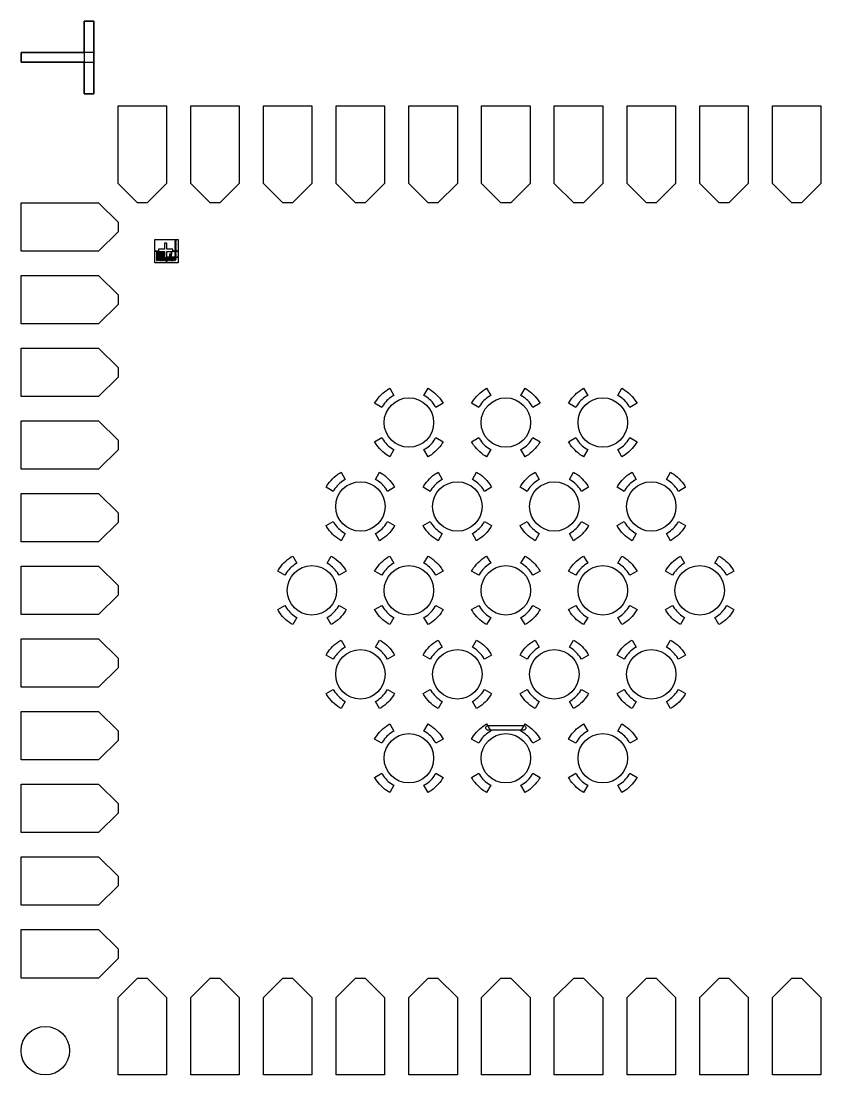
# Model space of a CAD drawing. Extents: x -17000 to 83000, y -61000 to 39000.
# Drawn here: x 45000 to 61500, y -32000 to -10251 of the extents above; entities that cross this region are included whole.
import ezdxf

# ---------------------------------------------------------------- set-up
doc = ezdxf.new("R2010")
doc.units = 0
doc.layers.add('Central Electrodes', color=2, linetype='CONTINUOUS')

# ---------------------------------------------------------------- blocks, each defined once
blk = doc.blocks.new('BIG_photolith_alignment1')
at = {"layer": 'Central Electrodes'}
for points in [[(-225, -17.5), (-225, 225), (210, 225), (210, 190), (190, 190), (190, 185), (210, 185), (210, 180.5), (190, 180.5), (190, 175.5), (210, 175.5), (210, 171), (190, 171), (190, 166), (210, 166), (210, 161.5), (190, 161.5), (190, 156.5), (210, 156.5), (210, 152), (190, 152), (190, 147), (210, 147), (210, 142.5), (190, 142.5), (190, 137.5), (210, 137.5), (210, 133), (190, 133), (190, 128), (210, 128), (210, 123.5), (190, 123.5), (190, 118.5), (210, 118.5), (210, 114), (190, 114), (190, 109), (210, 109), (210, 104.5), (190, 104.5), (190, 99.5), (210, 99.5), (210, 95), (190, 95), (190, 90), (210, 90), (210, 85.5), (190, 85.5), (190, 80.5), (210, 80.5), (210, 76), (190, 76), (190, 71), (210, 71), (210, 66.5), (190, 66.5), (190, 61.5), (210, 61.5), (210, 57), (190, 57), (190, 52), (210, 52), (210, 47.5), (190, 47.5), (190, 42.5), (210, 42.5), (210, 38), (190, 38), (190, 33), (210, 33), (210, 28.5), (190, 28.5), (190, 23.5), (210, 23.5), (210, 19), (190, 19), (190, 14), (210, 14), (210, 9.5), (190, 9.5), (190, 4.5), (210, 4.5), (210, 0), (185, 0), (185, -5), (210, -5), (210, -9.5), (190, -9.5), (190, -14.5), (210, -14.5), (210, 225), (260, 225), (260, -17.5), (150, -17.5), (150, 25), (25, 25), (25, 150), (-25, 150), (-25, 25), (-150, 25), (-150, -17.5)], [(-225, -260), (-225, -17.5), (-185, -17.5), (-185, -190), (-190, -190), (-190, -210), (-185, -210), (-185, -17.5), (-175.5, -17.5), (-175.5, -190), (-180.5, -190), (-180.5, -210), (-175.5, -210), (-175.5, -17.5), (-166, -17.5), (-166, -190), (-171, -190), (-171, -210), (-166, -210), (-166, -17.5), (-156.5, -17.5), (-156.5, -190), (-161.5, -190), (-161.5, -210), (-156.5, -210), (-156.5, -17.5), (-150, -17.5), (-150, -25), (-147, -25), (-147, -190), (-152, -190), (-152, -210), (-147, -210), (-147, -25), (-137.5, -25), (-137.5, -190), (-142.5, -190), (-142.5, -210), (-137.5, -210), (-137.5, -25), (-128, -25), (-128, -190), (-133, -190), (-133, -210), (-128, -210), (-128, -25), (-118.5, -25), (-118.5, -190), (-123.5, -190), (-123.5, -210), (-118.5, -210), (-118.5, -25), (-109, -25), (-109, -190), (-114, -190), (-114, -210), (-109, -210), (-109, -25), (-99.5, -25), (-99.5, -190), (-104.5, -190), (-104.5, -210), (-99.5, -210), (-99.5, -25), (-90, -25), (-90, -190), (-95, -190), (-95, -210), (-90, -210), (-90, -25), (-80.5, -25), (-80.5, -190), (-85.5, -190), (-85.5, -210), (-80.5, -210), (-80.5, -25), (-71, -25), (-71, -190), (-76, -190), (-76, -210), (-71, -210), (-71, -25), (-61.5, -25), (-61.5, -190), (-66.5, -190), (-66.5, -210), (-61.5, -210), (-61.5, -25), (-52, -25), (-52, -190), (-57, -190), (-57, -210), (-52, -210), (-52, -25), (-42.5, -25), (-42.5, -190), (-47.5, -190), (-47.5, -210), (-42.5, -210), (-42.5, -25), (-33, -25), (-33, -190), (-38, -190), (-38, -210), (-33, -210), (-33, -25), (-25, -25), (-25, -150), (-23.5, -150), (-23.5, -190), (-28.5, -190), (-28.5, -210), (-23.5, -210), (-23.5, -150), (-14, -150), (-14, -190), (-19, -190), (-19, -210), (-14, -210), (-14, -150), (-4.5, -150), (-4.5, -190), (-9.5, -190), (-9.5, -210), (-4.5, -210), (-4.5, -150), (5, -150), (5, -185), (0, -185), (0, -210), (5, -210), (5, -150), (14.5, -150), (14.5, -190), (9.5, -190), (9.5, -210), (14.5, -210), (14.5, -150), (17.5, -150), (17.5, -260)], [(17.5, -260), (17.5, -150), (24, -150), (24, -190), (19, -190), (19, -210), (24, -210), (24, -150), (25, -150), (25, -138.75), (33.5, -138.75), (33.5, -190), (28.5, -190), (28.5, -210), (33.5, -210), (33.5, -138.75), (43, -138.75), (43, -190), (38, -190), (38, -210), (43, -210), (43, -138.75), (52.5, -138.75), (52.5, -190), (47.5, -190), (47.5, -210), (52.5, -210), (52.5, -138.75), (62, -138.75), (62, -190), (57, -190), (57, -210), (62, -210), (62, -138.75), (71.5, -138.75), (71.5, -190), (66.5, -190), (66.5, -210), (71.5, -210), (71.5, -138.75), (81, -138.75), (81, -190), (76, -190), (76, -210), (81, -210), (81, -138.75), (90.5, -138.75), (90.5, -190), (85.5, -190), (85.5, -210), (90.5, -210), (90.5, -138.75), (100, -138.75), (100, -190), (95, -190), (95, -210), (100, -210), (100, -138.75), (109.5, -138.75), (109.5, -190), (104.5, -190), (104.5, -210), (109.5, -210), (109.5, -138.75), (119, -138.75), (119, -190), (114, -190), (114, -210), (119, -210), (119, -138.75), (128.5, -138.75), (128.5, -190), (123.5, -190), (123.5, -210), (128.5, -210), (128.5, -138.75), (138, -138.75), (138, -190), (133, -190), (133, -210), (138, -210), (138, -138.75), (147.5, -138.75), (147.5, -190), (142.5, -190), (142.5, -210), (147.5, -210), (147.5, -138.75), (157, -138.75), (157, -190), (152, -190), (152, -210), (157, -210), (157, -138.75), (166.5, -138.75), (166.5, -190), (161.5, -190), (161.5, -210), (166.5, -210), (166.5, -138.75), (176, -138.75), (176, -190), (171, -190), (171, -210), (176, -210), (176, -138.75), (185.5, -138.75), (185.5, -190), (180.5, -190), (180.5, -210), (185.5, -210), (185.5, -138.75), (210, -138.75), (210, -142.5), (190, -142.5), (190, -147.5), (210, -147.5), (210, -152), (190, -152), (190, -157), (210, -157), (210, -161.5), (190, -161.5), (190, -166.5), (210, -166.5), (210, -171), (190, -171), (190, -176), (210, -176), (210, -180.5), (190, -180.5), (190, -185.5), (210, -185.5), (210, -190), (190, -190), (190, -210), (195, -210), (195, -195), (210, -195), (210, -138.75), (260, -138.75), (260, -260)], [(25, -138.75), (25, -25), (117.5, -25), (117.5, -77.5), (82.5, -77.5), (82.5, -122.5), (117.5, -122.5), (117.5, -25), (150, -25), (150, -17.5), (210, -17.5), (210, -19), (190, -19), (190, -24), (210, -24), (210, -28.5), (190, -28.5), (190, -33.5), (210, -33.5), (210, -38), (190, -38), (190, -43), (210, -43), (210, -47.5), (190, -47.5), (190, -52.5), (210, -52.5), (210, -57), (190, -57), (190, -62), (210, -62), (210, -66.5), (190, -66.5), (190, -71.5), (210, -71.5), (210, -76), (190, -76), (190, -81), (210, -81), (210, -85.5), (190, -85.5), (190, -90.5), (210, -90.5), (210, -95), (190, -95), (190, -100), (210, -100), (210, -104.5), (190, -104.5), (190, -109.5), (210, -109.5), (210, -114), (190, -114), (190, -119), (210, -119), (210, -123.5), (190, -123.5), (190, -128.5), (210, -128.5), (210, -133), (190, -133), (190, -138), (210, -138), (210, -17.5), (260, -17.5), (260, -138.75)], [(92.5, -117.5), (87.5, -112.5), (87.5, -87.5), (92.5, -82.5), (107.5, -82.5), (112.5, -87.5), (112.5, -112.5), (107.5, -117.5), (92.5, -117.5), (92.5, -110), (95, -112.5), (105, -112.5), (107.5, -110), (107.5, -90), (105, -87.5), (95, -87.5), (92.5, -90)]]:
    blk.add_lwpolyline(points, close=True, dxfattribs=at)

msp = doc.modelspace()

# ---------------------------------------------------------------- linework, layer by layer
at = {"layer": 'Central Electrodes'}
for points in [[(46300.136, -11750.973), (46300.136, -11100.973), (45000.136, -11100.973), (45000.136, -10900.973), (46300.136, -10900.973), (46300.136, -10250.973), (46500.136, -10250.973), (46500.136, -11750.973)], [(47400, -14000), (47000, -13600), (47000, -12000), (48000, -12000), (48000, -13600), (47600, -14000)], [(48900, -14000), (48500, -13600), (48500, -12000), (49500, -12000), (49500, -13600), (49100, -14000)], [(50400, -14000), (50000, -13600), (50000, -12000), (51000, -12000), (51000, -13600), (50600, -14000)], [(51900, -14000), (51500, -13600), (51500, -12000), (52500, -12000), (52500, -13600), (52100, -14000)], [(53400, -14000), (53000, -13600), (53000, -12000), (54000, -12000), (54000, -13600), (53600, -14000)], [(54900, -14000), (54500, -13600), (54500, -12000), (55500, -12000), (55500, -13600), (55100, -14000)], [(56400, -14000), (56000, -13600), (56000, -12000), (57000, -12000), (57000, -13600), (56600, -14000)], [(57900, -14000), (57500, -13600), (57500, -12000), (58500, -12000), (58500, -13600), (58100, -14000)], [(59400, -14000), (59000, -13600), (59000, -12000), (60000, -12000), (60000, -13600), (59600, -14000)], [(60900, -14000), (60500, -13600), (60500, -12000), (61500, -12000), (61500, -13600), (61100, -14000)], [(45000, -15000), (45000, -14000), (46600, -14000), (47000, -14400), (47000, -14600), (46600, -15000)], [(45000, -16500), (45000, -15500), (46600, -15500), (47000, -15900), (47000, -16100), (46600, -16500)], [(45000, -18000), (45000, -17000), (46600, -17000), (47000, -17400), (47000, -17600), (46600, -18000)], [(52440.743, -18224.558), (52293.52, -18139.558), (52310.303, -18110.487), (52336.206, -18071.104), (52364.353, -18033.296), (52394.654, -17997.186), (52427.001, -17962.9), (52461.287, -17930.552), (52497.398, -17900.252), (52535.205, -17872.105), (52574.59, -17846.201), (52603.66, -17829.418), (52688.66, -17976.642), (52663.872, -17990.953), (52632.757, -18011.419), (52602.88, -18033.66), (52574.35, -18057.601), (52547.26, -18083.158), (52521.701, -18110.249), (52497.762, -18138.779), (52475.521, -18168.654), (52455.055, -18199.771)], [(53559.257, -18224.558), (53544.945, -18199.771), (53524.479, -18168.654), (53502.238, -18138.779), (53478.299, -18110.249), (53452.74, -18083.158), (53425.649, -18057.601), (53397.12, -18033.66), (53367.243, -18011.419), (53336.127, -17990.953), (53311.34, -17976.642), (53396.34, -17829.418), (53425.409, -17846.201), (53464.794, -17872.105), (53502.602, -17900.252), (53538.713, -17930.552), (53572.999, -17962.9), (53605.346, -17997.186), (53635.646, -18033.296), (53663.793, -18071.104), (53689.697, -18110.487), (53706.48, -18139.558)], [(54440.743, -18224.558), (54293.52, -18139.558), (54310.303, -18110.487), (54336.206, -18071.104), (54364.353, -18033.296), (54394.654, -17997.186), (54427.001, -17962.9), (54461.287, -17930.552), (54497.398, -17900.252), (54535.205, -17872.105), (54574.59, -17846.201), (54603.66, -17829.418), (54688.66, -17976.642), (54663.872, -17990.953), (54632.757, -18011.419), (54602.88, -18033.66), (54574.35, -18057.601), (54547.26, -18083.158), (54521.701, -18110.249), (54497.762, -18138.779), (54475.521, -18168.654), (54455.055, -18199.771)], [(55559.257, -18224.558), (55544.945, -18199.771), (55524.479, -18168.654), (55502.238, -18138.779), (55478.299, -18110.249), (55452.74, -18083.158), (55425.65, -18057.601), (55397.12, -18033.66), (55367.243, -18011.419), (55336.127, -17990.953), (55311.34, -17976.642), (55396.34, -17829.418), (55425.409, -17846.201), (55464.794, -17872.105), (55502.602, -17900.252), (55538.713, -17930.552), (55572.999, -17962.9), (55605.346, -17997.186), (55635.646, -18033.296), (55663.793, -18071.104), (55689.697, -18110.487), (55706.48, -18139.558)], [(56440.743, -18224.558), (56293.52, -18139.558), (56310.303, -18110.487), (56336.207, -18071.104), (56364.354, -18033.296), (56394.654, -17997.186), (56427.001, -17962.9), (56461.287, -17930.552), (56497.398, -17900.252), (56535.206, -17872.105), (56574.591, -17846.201), (56603.66, -17829.418), (56688.66, -17976.642), (56663.873, -17990.953), (56632.757, -18011.419), (56602.88, -18033.66), (56574.35, -18057.601), (56547.26, -18083.158), (56521.701, -18110.249), (56497.762, -18138.779), (56475.521, -18168.654), (56455.055, -18199.771)], [(57559.257, -18224.558), (57544.945, -18199.771), (57524.479, -18168.654), (57502.238, -18138.779), (57478.299, -18110.249), (57452.74, -18083.158), (57425.65, -18057.601), (57397.12, -18033.66), (57367.243, -18011.419), (57336.127, -17990.953), (57311.34, -17976.642), (57396.34, -17829.418), (57425.409, -17846.201), (57464.794, -17872.105), (57502.602, -17900.252), (57538.713, -17930.552), (57572.999, -17962.9), (57605.346, -17997.186), (57635.646, -18033.296), (57663.793, -18071.104), (57689.697, -18110.487), (57706.48, -18139.558)], [(45000, -19500), (45000, -18500), (46600, -18500), (47000, -18900), (47000, -19100), (46600, -19500)], [(52603.66, -19242.379), (52574.59, -19225.595), (52535.206, -19199.691), (52497.399, -19171.546), (52461.287, -19141.244), (52427.001, -19108.897), (52394.654, -19074.611), (52364.353, -19038.501), (52336.206, -19000.692), (52310.303, -18961.309), (52293.52, -18932.238), (52440.743, -18847.238), (52455.054, -18872.026), (52475.521, -18903.142), (52497.762, -18933.018), (52521.701, -18961.548), (52547.26, -18988.638), (52574.351, -19014.197), (52602.88, -19038.136), (52632.756, -19060.378), (52663.874, -19080.844), (52688.66, -19095.155)], [(53396.34, -19242.379), (53311.34, -19095.155), (53336.126, -19080.844), (53367.244, -19060.378), (53397.12, -19038.136), (53425.649, -19014.197), (53452.74, -18988.638), (53478.299, -18961.548), (53502.238, -18933.018), (53524.479, -18903.142), (53544.945, -18872.026), (53559.257, -18847.238), (53706.48, -18932.238), (53689.696, -18961.309), (53663.794, -19000.692), (53635.646, -19038.501), (53605.346, -19074.611), (53572.999, -19108.897), (53538.713, -19141.244), (53502.601, -19171.546), (53464.794, -19199.691), (53425.41, -19225.595)], [(54603.66, -19242.379), (54574.59, -19225.595), (54535.206, -19199.691), (54497.399, -19171.546), (54461.287, -19141.244), (54427.001, -19108.897), (54394.654, -19074.611), (54364.353, -19038.501), (54336.206, -19000.692), (54310.303, -18961.309), (54293.52, -18932.238), (54440.743, -18847.238), (54455.054, -18872.026), (54475.521, -18903.142), (54497.762, -18933.018), (54521.701, -18961.548), (54547.26, -18988.638), (54574.351, -19014.197), (54602.88, -19038.136), (54632.756, -19060.378), (54663.874, -19080.844), (54688.66, -19095.155)], [(55396.34, -19242.379), (55311.34, -19095.155), (55336.126, -19080.844), (55367.244, -19060.378), (55397.12, -19038.136), (55425.649, -19014.197), (55452.74, -18988.638), (55478.299, -18961.548), (55502.238, -18933.018), (55524.479, -18903.142), (55544.945, -18872.026), (55559.257, -18847.238), (55706.48, -18932.238), (55689.697, -18961.309), (55663.794, -19000.692), (55635.646, -19038.501), (55605.346, -19074.611), (55572.999, -19108.897), (55538.713, -19141.244), (55502.601, -19171.546), (55464.794, -19199.691), (55425.41, -19225.595)], [(56603.66, -19242.379), (56574.59, -19225.595), (56535.206, -19199.691), (56497.399, -19171.546), (56461.287, -19141.244), (56427.001, -19108.897), (56394.654, -19074.611), (56364.354, -19038.501), (56336.206, -19000.692), (56310.303, -18961.309), (56293.52, -18932.238), (56440.743, -18847.238), (56455.055, -18872.026), (56475.521, -18903.142), (56497.762, -18933.018), (56521.701, -18961.548), (56547.26, -18988.638), (56574.351, -19014.197), (56602.88, -19038.136), (56632.756, -19060.378), (56663.874, -19080.844), (56688.66, -19095.155)], [(57396.34, -19242.379), (57311.34, -19095.155), (57336.126, -19080.844), (57367.244, -19060.378), (57397.12, -19038.136), (57425.649, -19014.197), (57452.74, -18988.638), (57478.299, -18961.548), (57502.238, -18933.018), (57524.479, -18903.142), (57544.945, -18872.026), (57559.257, -18847.238), (57706.48, -18932.238), (57689.697, -18961.309), (57663.794, -19000.692), (57635.646, -19038.501), (57605.346, -19074.611), (57572.999, -19108.897), (57538.713, -19141.244), (57502.601, -19171.546), (57464.794, -19199.691), (57425.41, -19225.595)], [(51440.743, -19956.609), (51293.52, -19871.609), (51310.303, -19842.538), (51336.206, -19803.155), (51364.354, -19765.347), (51394.654, -19729.236), (51427.001, -19694.95), (51461.287, -19662.603), (51497.398, -19632.303), (51535.205, -19604.156), (51574.59, -19578.252), (51603.66, -19561.469), (51688.66, -19708.693), (51663.872, -19723.004), (51632.757, -19743.47), (51602.879, -19765.712), (51574.351, -19789.65), (51547.26, -19815.209), (51521.701, -19842.3), (51497.763, -19870.828), (51475.52, -19900.706), (51455.055, -19931.822)], [(52559.257, -19956.609), (52544.945, -19931.822), (52524.479, -19900.706), (52502.237, -19870.828), (52478.299, -19842.3), (52452.74, -19815.209), (52425.649, -19789.65), (52397.121, -19765.712), (52367.243, -19743.47), (52336.127, -19723.004), (52311.34, -19708.693), (52396.34, -19561.469), (52425.409, -19578.252), (52464.794, -19604.156), (52502.602, -19632.303), (52538.713, -19662.603), (52572.999, -19694.95), (52605.346, -19729.236), (52635.646, -19765.347), (52663.793, -19803.155), (52689.697, -19842.538), (52706.48, -19871.609)], [(53440.743, -19956.609), (53293.52, -19871.609), (53310.303, -19842.538), (53336.206, -19803.155), (53364.354, -19765.347), (53394.654, -19729.236), (53427.001, -19694.95), (53461.287, -19662.603), (53497.398, -19632.303), (53535.205, -19604.156), (53574.59, -19578.252), (53603.66, -19561.469), (53688.66, -19708.693), (53663.872, -19723.004), (53632.757, -19743.47), (53602.879, -19765.712), (53574.351, -19789.65), (53547.26, -19815.209), (53521.701, -19842.3), (53497.763, -19870.828), (53475.52, -19900.706), (53455.055, -19931.822)], [(54559.257, -19956.609), (54544.945, -19931.822), (54524.479, -19900.706), (54502.237, -19870.828), (54478.299, -19842.3), (54452.74, -19815.209), (54425.649, -19789.65), (54397.121, -19765.712), (54367.243, -19743.47), (54336.127, -19723.004), (54311.34, -19708.693), (54396.34, -19561.469), (54425.409, -19578.252), (54464.794, -19604.156), (54502.602, -19632.303), (54538.713, -19662.603), (54572.999, -19694.95), (54605.346, -19729.236), (54635.646, -19765.347), (54663.793, -19803.155), (54689.697, -19842.538), (54706.48, -19871.609)], [(55440.743, -19956.609), (55293.52, -19871.609), (55310.303, -19842.538), (55336.207, -19803.155), (55364.354, -19765.347), (55394.654, -19729.236), (55427.001, -19694.95), (55461.287, -19662.603), (55497.398, -19632.303), (55535.206, -19604.156), (55574.591, -19578.252), (55603.66, -19561.469), (55688.66, -19708.693), (55663.873, -19723.004), (55632.757, -19743.47), (55602.879, -19765.712), (55574.351, -19789.65), (55547.26, -19815.209), (55521.701, -19842.3), (55497.763, -19870.828), (55475.521, -19900.706), (55455.055, -19931.822)], [(56559.257, -19956.609), (56544.945, -19931.822), (56524.479, -19900.706), (56502.237, -19870.828), (56478.299, -19842.3), (56452.74, -19815.209), (56425.649, -19789.65), (56397.121, -19765.712), (56367.243, -19743.47), (56336.127, -19723.004), (56311.34, -19708.693), (56396.34, -19561.469), (56425.409, -19578.252), (56464.794, -19604.156), (56502.602, -19632.303), (56538.713, -19662.603), (56572.999, -19694.95), (56605.346, -19729.236), (56635.646, -19765.347), (56663.793, -19803.155), (56689.697, -19842.538), (56706.48, -19871.609)], [(57440.743, -19956.609), (57293.52, -19871.609), (57310.303, -19842.538), (57336.207, -19803.155), (57364.354, -19765.347), (57394.654, -19729.236), (57427.001, -19694.95), (57461.287, -19662.603), (57497.398, -19632.303), (57535.206, -19604.156), (57574.591, -19578.252), (57603.66, -19561.469), (57688.66, -19708.693), (57663.873, -19723.004), (57632.757, -19743.47), (57602.879, -19765.712), (57574.351, -19789.65), (57547.26, -19815.209), (57521.701, -19842.3), (57497.763, -19870.828), (57475.521, -19900.706), (57455.055, -19931.822)], [(58559.257, -19956.609), (58544.945, -19931.822), (58524.479, -19900.706), (58502.237, -19870.828), (58478.299, -19842.3), (58452.74, -19815.209), (58425.649, -19789.65), (58397.121, -19765.712), (58367.243, -19743.47), (58336.127, -19723.004), (58311.34, -19708.693), (58396.34, -19561.469), (58425.409, -19578.252), (58464.794, -19604.156), (58502.602, -19632.303), (58538.713, -19662.603), (58572.999, -19694.95), (58605.346, -19729.236), (58635.646, -19765.347), (58663.793, -19803.155), (58689.697, -19842.538), (58706.48, -19871.609)], [(45000, -21000), (45000, -20000), (46600, -20000), (47000, -20400), (47000, -20600), (46600, -21000)], [(51603.66, -20974.43), (51574.59, -20957.646), (51535.206, -20931.742), (51497.398, -20903.595), (51461.287, -20873.295), (51427.001, -20840.948), (51394.654, -20806.662), (51364.353, -20770.552), (51336.206, -20732.743), (51310.303, -20693.36), (51293.52, -20664.289), (51440.743, -20579.289), (51455.055, -20604.077), (51475.52, -20635.193), (51497.762, -20665.069), (51521.701, -20693.598), (51547.26, -20720.689), (51574.351, -20746.248), (51602.879, -20770.186), (51632.757, -20792.428), (51663.873, -20812.894), (51688.66, -20827.206)], [(52396.34, -20974.43), (52311.34, -20827.206), (52336.127, -20812.894), (52367.243, -20792.428), (52397.121, -20770.186), (52425.649, -20746.248), (52452.74, -20720.689), (52478.299, -20693.598), (52502.237, -20665.069), (52524.48, -20635.193), (52544.945, -20604.077), (52559.257, -20579.289), (52706.48, -20664.289), (52689.696, -20693.36), (52663.794, -20732.743), (52635.646, -20770.552), (52605.346, -20806.662), (52572.999, -20840.948), (52538.713, -20873.295), (52502.602, -20903.595), (52464.794, -20931.742), (52425.41, -20957.646)], [(53603.66, -20974.43), (53574.59, -20957.646), (53535.206, -20931.742), (53497.398, -20903.595), (53461.287, -20873.295), (53427.001, -20840.948), (53394.654, -20806.662), (53364.353, -20770.552), (53336.206, -20732.743), (53310.303, -20693.36), (53293.52, -20664.289), (53440.743, -20579.289), (53455.055, -20604.077), (53475.52, -20635.193), (53497.762, -20665.069), (53521.701, -20693.598), (53547.26, -20720.689), (53574.351, -20746.248), (53602.879, -20770.186), (53632.757, -20792.428), (53663.873, -20812.894), (53688.66, -20827.206)], [(54396.34, -20974.43), (54311.34, -20827.206), (54336.127, -20812.894), (54367.243, -20792.428), (54397.121, -20770.186), (54425.649, -20746.248), (54452.74, -20720.689), (54478.299, -20693.598), (54502.237, -20665.069), (54524.48, -20635.193), (54544.945, -20604.077), (54559.257, -20579.289), (54706.48, -20664.289), (54689.696, -20693.36), (54663.794, -20732.743), (54635.646, -20770.552), (54605.346, -20806.662), (54572.999, -20840.948), (54538.713, -20873.295), (54502.602, -20903.595), (54464.794, -20931.742), (54425.41, -20957.646)], [(55603.66, -20974.43), (55574.59, -20957.646), (55535.206, -20931.742), (55497.398, -20903.595), (55461.287, -20873.295), (55427.001, -20840.948), (55394.654, -20806.662), (55364.354, -20770.552), (55336.206, -20732.743), (55310.303, -20693.36), (55293.52, -20664.289), (55440.743, -20579.289), (55455.055, -20604.077), (55475.52, -20635.193), (55497.762, -20665.069), (55521.701, -20693.598), (55547.26, -20720.689), (55574.351, -20746.248), (55602.879, -20770.186), (55632.757, -20792.428), (55663.873, -20812.894), (55688.66, -20827.206)], [(56396.34, -20974.43), (56311.34, -20827.206), (56336.127, -20812.894), (56367.243, -20792.428), (56397.121, -20770.186), (56425.649, -20746.248), (56452.74, -20720.689), (56478.299, -20693.598), (56502.238, -20665.069), (56524.48, -20635.193), (56544.945, -20604.077), (56559.257, -20579.289), (56706.48, -20664.289), (56689.697, -20693.36), (56663.794, -20732.743), (56635.646, -20770.552), (56605.346, -20806.662), (56572.999, -20840.948), (56538.713, -20873.295), (56502.602, -20903.595), (56464.794, -20931.742), (56425.41, -20957.646)], [(57603.66, -20974.43), (57574.59, -20957.646), (57535.206, -20931.742), (57497.398, -20903.595), (57461.287, -20873.295), (57427.001, -20840.948), (57394.654, -20806.662), (57364.354, -20770.552), (57336.206, -20732.743), (57310.303, -20693.36), (57293.52, -20664.289), (57440.743, -20579.289), (57455.055, -20604.077), (57475.52, -20635.193), (57497.762, -20665.069), (57521.701, -20693.598), (57547.26, -20720.689), (57574.351, -20746.248), (57602.879, -20770.186), (57632.757, -20792.428), (57663.873, -20812.894), (57688.66, -20827.206)], [(58396.34, -20974.43), (58311.34, -20827.206), (58336.127, -20812.894), (58367.243, -20792.428), (58397.121, -20770.186), (58425.649, -20746.248), (58452.74, -20720.689), (58478.299, -20693.598), (58502.238, -20665.069), (58524.48, -20635.193), (58544.945, -20604.077), (58559.257, -20579.289), (58706.48, -20664.289), (58689.697, -20693.36), (58663.794, -20732.743), (58635.646, -20770.552), (58605.346, -20806.662), (58572.999, -20840.948), (58538.713, -20873.295), (58502.602, -20903.595), (58464.794, -20931.742), (58425.41, -20957.646)], [(50440.743, -21688.66), (50293.52, -21603.66), (50310.303, -21574.589), (50336.206, -21535.206), (50364.354, -21497.398), (50394.654, -21461.287), (50427.001, -21427.001), (50461.287, -21394.654), (50497.398, -21364.354), (50535.206, -21336.207), (50574.589, -21310.303), (50603.66, -21293.52), (50688.66, -21440.743), (50663.873, -21455.055), (50632.757, -21475.521), (50602.879, -21497.763), (50574.351, -21521.701), (50547.26, -21547.26), (50521.701, -21574.351), (50497.763, -21602.879), (50475.52, -21632.757), (50455.055, -21663.873)], [(51559.257, -21688.66), (51544.945, -21663.873), (51524.479, -21632.757), (51502.237, -21602.879), (51478.299, -21574.351), (51452.74, -21547.26), (51425.649, -21521.701), (51397.121, -21497.763), (51367.243, -21475.521), (51336.127, -21455.055), (51311.34, -21440.743), (51396.34, -21293.52), (51425.411, -21310.303), (51464.794, -21336.207), (51502.602, -21364.354), (51538.713, -21394.654), (51572.999, -21427.001), (51605.346, -21461.287), (51635.646, -21497.398), (51663.793, -21535.206), (51689.697, -21574.589), (51706.48, -21603.66)], [(52440.743, -21688.66), (52293.52, -21603.66), (52310.303, -21574.589), (52336.206, -21535.206), (52364.354, -21497.398), (52394.654, -21461.287), (52427.001, -21427.001), (52461.287, -21394.654), (52497.398, -21364.354), (52535.206, -21336.207), (52574.589, -21310.303), (52603.66, -21293.52), (52688.66, -21440.743), (52663.873, -21455.055), (52632.757, -21475.521), (52602.879, -21497.763), (52574.351, -21521.701), (52547.26, -21547.26), (52521.701, -21574.351), (52497.763, -21602.879), (52475.52, -21632.757), (52455.055, -21663.873)], [(53559.257, -21688.66), (53544.945, -21663.873), (53524.479, -21632.757), (53502.237, -21602.879), (53478.299, -21574.351), (53452.74, -21547.26), (53425.649, -21521.701), (53397.121, -21497.763), (53367.243, -21475.521), (53336.127, -21455.055), (53311.34, -21440.743), (53396.34, -21293.52), (53425.411, -21310.303), (53464.794, -21336.207), (53502.602, -21364.354), (53538.713, -21394.654), (53572.999, -21427.001), (53605.346, -21461.287), (53635.646, -21497.398), (53663.793, -21535.206), (53689.697, -21574.589), (53706.48, -21603.66)], [(54440.743, -21688.66), (54293.52, -21603.66), (54310.303, -21574.589), (54336.206, -21535.206), (54364.354, -21497.398), (54394.654, -21461.287), (54427.001, -21427.001), (54461.287, -21394.654), (54497.398, -21364.354), (54535.206, -21336.207), (54574.589, -21310.303), (54603.66, -21293.52), (54688.66, -21440.743), (54663.873, -21455.055), (54632.757, -21475.521), (54602.879, -21497.763), (54574.351, -21521.701), (54547.26, -21547.26), (54521.701, -21574.351), (54497.763, -21602.879), (54475.52, -21632.757), (54455.055, -21663.873)], [(55559.257, -21688.66), (55544.945, -21663.873), (55524.479, -21632.757), (55502.237, -21602.879), (55478.299, -21574.351), (55452.74, -21547.26), (55425.649, -21521.701), (55397.121, -21497.763), (55367.243, -21475.521), (55336.127, -21455.055), (55311.34, -21440.743), (55396.34, -21293.52), (55425.411, -21310.303), (55464.794, -21336.207), (55502.602, -21364.354), (55538.713, -21394.654), (55572.999, -21427.001), (55605.346, -21461.287), (55635.646, -21497.398), (55663.793, -21535.206), (55689.697, -21574.589), (55706.48, -21603.66)], [(56440.743, -21688.66), (56293.52, -21603.66), (56310.303, -21574.589), (56336.207, -21535.206), (56364.354, -21497.398), (56394.654, -21461.287), (56427.001, -21427.001), (56461.287, -21394.654), (56497.398, -21364.354), (56535.206, -21336.207), (56574.589, -21310.303), (56603.66, -21293.52), (56688.66, -21440.743), (56663.873, -21455.055), (56632.757, -21475.521), (56602.879, -21497.763), (56574.351, -21521.701), (56547.26, -21547.26), (56521.701, -21574.351), (56497.763, -21602.879), (56475.521, -21632.757), (56455.055, -21663.873)], [(57559.257, -21688.66), (57544.945, -21663.873), (57524.479, -21632.757), (57502.237, -21602.879), (57478.299, -21574.351), (57452.74, -21547.26), (57425.649, -21521.701), (57397.121, -21497.763), (57367.243, -21475.521), (57336.127, -21455.055), (57311.34, -21440.743), (57396.34, -21293.52), (57425.411, -21310.303), (57464.794, -21336.207), (57502.602, -21364.354), (57538.713, -21394.654), (57572.999, -21427.001), (57605.346, -21461.287), (57635.646, -21497.398), (57663.793, -21535.206), (57689.697, -21574.589), (57706.48, -21603.66)], [(58440.743, -21688.66), (58293.52, -21603.66), (58310.303, -21574.589), (58336.207, -21535.206), (58364.354, -21497.398), (58394.654, -21461.287), (58427.001, -21427.001), (58461.287, -21394.654), (58497.398, -21364.354), (58535.206, -21336.207), (58574.589, -21310.303), (58603.66, -21293.52), (58688.66, -21440.743), (58663.873, -21455.055), (58632.757, -21475.521), (58602.879, -21497.763), (58574.351, -21521.701), (58547.26, -21547.26), (58521.701, -21574.351), (58497.763, -21602.879), (58475.521, -21632.757), (58455.055, -21663.873)], [(59559.257, -21688.66), (59544.945, -21663.873), (59524.479, -21632.757), (59502.237, -21602.879), (59478.299, -21574.351), (59452.74, -21547.26), (59425.649, -21521.701), (59397.121, -21497.763), (59367.243, -21475.521), (59336.127, -21455.055), (59311.34, -21440.743), (59396.34, -21293.52), (59425.411, -21310.303), (59464.794, -21336.207), (59502.602, -21364.354), (59538.713, -21394.654), (59572.999, -21427.001), (59605.346, -21461.287), (59635.646, -21497.398), (59663.793, -21535.206), (59689.697, -21574.589), (59706.48, -21603.66)], [(45000, -22500), (45000, -21500), (46600, -21500), (47000, -21900), (47000, -22100), (46600, -22500)], [(50603.66, -22706.48), (50574.589, -22689.697), (50535.206, -22663.793), (50497.398, -22635.646), (50461.287, -22605.346), (50427.001, -22572.999), (50394.654, -22538.713), (50364.354, -22502.602), (50336.206, -22464.794), (50310.303, -22425.411), (50293.52, -22396.34), (50440.743, -22311.34), (50455.055, -22336.127), (50475.52, -22367.243), (50497.763, -22397.121), (50521.701, -22425.649), (50547.26, -22452.74), (50574.351, -22478.299), (50602.879, -22502.237), (50632.757, -22524.479), (50663.873, -22544.945), (50688.66, -22559.257)], [(51396.339, -22706.48), (51311.34, -22559.257), (51336.127, -22544.945), (51367.243, -22524.479), (51397.121, -22502.237), (51425.649, -22478.299), (51452.74, -22452.74), (51478.299, -22425.649), (51502.237, -22397.121), (51524.479, -22367.243), (51544.945, -22336.127), (51559.257, -22311.34), (51706.48, -22396.34), (51689.697, -22425.411), (51663.793, -22464.794), (51635.646, -22502.602), (51605.346, -22538.713), (51572.999, -22572.999), (51538.713, -22605.346), (51502.602, -22635.646), (51464.794, -22663.793), (51425.411, -22689.697)], [(52603.66, -22706.48), (52574.589, -22689.697), (52535.206, -22663.793), (52497.398, -22635.646), (52461.287, -22605.346), (52427.001, -22572.999), (52394.654, -22538.713), (52364.354, -22502.602), (52336.206, -22464.794), (52310.303, -22425.411), (52293.52, -22396.34), (52440.743, -22311.34), (52455.055, -22336.127), (52475.52, -22367.243), (52497.763, -22397.121), (52521.701, -22425.649), (52547.26, -22452.74), (52574.351, -22478.299), (52602.879, -22502.237), (52632.757, -22524.479), (52663.873, -22544.945), (52688.66, -22559.257)], [(53396.339, -22706.48), (53311.34, -22559.257), (53336.127, -22544.945), (53367.243, -22524.479), (53397.121, -22502.237), (53425.649, -22478.299), (53452.74, -22452.74), (53478.299, -22425.649), (53502.237, -22397.121), (53524.479, -22367.243), (53544.945, -22336.127), (53559.257, -22311.34), (53706.48, -22396.34), (53689.697, -22425.411), (53663.793, -22464.794), (53635.646, -22502.602), (53605.346, -22538.713), (53572.999, -22572.999), (53538.713, -22605.346), (53502.602, -22635.646), (53464.794, -22663.793), (53425.411, -22689.697)], [(54603.66, -22706.48), (54574.589, -22689.697), (54535.206, -22663.793), (54497.398, -22635.646), (54461.287, -22605.346), (54427.001, -22572.999), (54394.654, -22538.713), (54364.354, -22502.602), (54336.206, -22464.794), (54310.303, -22425.411), (54293.52, -22396.34), (54440.743, -22311.34), (54455.055, -22336.127), (54475.52, -22367.243), (54497.763, -22397.121), (54521.701, -22425.649), (54547.26, -22452.74), (54574.351, -22478.299), (54602.879, -22502.237), (54632.757, -22524.479), (54663.873, -22544.945), (54688.66, -22559.257)], [(55396.34, -22706.48), (55311.34, -22559.257), (55336.127, -22544.945), (55367.243, -22524.479), (55397.121, -22502.237), (55425.649, -22478.299), (55452.74, -22452.74), (55478.299, -22425.649), (55502.237, -22397.121), (55524.479, -22367.243), (55544.945, -22336.127), (55559.257, -22311.34), (55706.48, -22396.34), (55689.697, -22425.411), (55663.793, -22464.794), (55635.646, -22502.602), (55605.346, -22538.713), (55572.999, -22572.999), (55538.713, -22605.346), (55502.602, -22635.646), (55464.794, -22663.793), (55425.411, -22689.697)], [(56603.66, -22706.48), (56574.589, -22689.697), (56535.206, -22663.793), (56497.398, -22635.646), (56461.287, -22605.346), (56427.001, -22572.999), (56394.654, -22538.713), (56364.354, -22502.602), (56336.207, -22464.794), (56310.303, -22425.411), (56293.52, -22396.34), (56440.743, -22311.34), (56455.055, -22336.127), (56475.521, -22367.243), (56497.763, -22397.121), (56521.701, -22425.649), (56547.26, -22452.74), (56574.351, -22478.299), (56602.879, -22502.237), (56632.757, -22524.479), (56663.873, -22544.945), (56688.66, -22559.257)], [(57396.34, -22706.48), (57311.34, -22559.257), (57336.127, -22544.945), (57367.243, -22524.479), (57397.121, -22502.237), (57425.649, -22478.299), (57452.74, -22452.74), (57478.299, -22425.649), (57502.237, -22397.121), (57524.479, -22367.243), (57544.945, -22336.127), (57559.257, -22311.34), (57706.48, -22396.34), (57689.697, -22425.411), (57663.793, -22464.794), (57635.646, -22502.602), (57605.346, -22538.713), (57572.999, -22572.999), (57538.713, -22605.346), (57502.602, -22635.646), (57464.794, -22663.793), (57425.411, -22689.697)], [(58603.66, -22706.48), (58574.589, -22689.697), (58535.206, -22663.793), (58497.398, -22635.646), (58461.287, -22605.346), (58427.001, -22572.999), (58394.654, -22538.713), (58364.354, -22502.602), (58336.207, -22464.794), (58310.303, -22425.411), (58293.52, -22396.34), (58440.743, -22311.34), (58455.055, -22336.127), (58475.521, -22367.243), (58497.763, -22397.121), (58521.701, -22425.649), (58547.26, -22452.74), (58574.351, -22478.299), (58602.879, -22502.237), (58632.757, -22524.479), (58663.873, -22544.945), (58688.66, -22559.257)], [(59396.34, -22706.48), (59311.34, -22559.257), (59336.127, -22544.945), (59367.243, -22524.479), (59397.121, -22502.237), (59425.649, -22478.299), (59452.74, -22452.74), (59478.299, -22425.649), (59502.237, -22397.121), (59524.479, -22367.243), (59544.945, -22336.127), (59559.257, -22311.34), (59706.48, -22396.34), (59689.697, -22425.411), (59663.793, -22464.794), (59635.646, -22502.602), (59605.346, -22538.713), (59572.999, -22572.999), (59538.713, -22605.346), (59502.602, -22635.646), (59464.794, -22663.793), (59425.411, -22689.697)], [(45000, -24000), (45000, -23000), (46600, -23000), (47000, -23400), (47000, -23600), (46600, -24000)], [(51440.743, -23420.711), (51293.52, -23335.711), (51310.303, -23306.64), (51336.206, -23267.256), (51364.353, -23229.448), (51394.654, -23193.338), (51427.001, -23159.052), (51461.287, -23126.705), (51497.398, -23096.405), (51535.206, -23068.258), (51574.59, -23042.354), (51603.66, -23025.57), (51688.66, -23172.794), (51663.873, -23187.106), (51632.757, -23207.572), (51602.879, -23229.814), (51574.351, -23253.752), (51547.26, -23279.311), (51521.701, -23306.402), (51497.762, -23334.931), (51475.52, -23364.807), (51455.055, -23395.923)], [(52559.257, -23420.711), (52544.945, -23395.923), (52524.48, -23364.807), (52502.237, -23334.931), (52478.299, -23306.402), (52452.74, -23279.311), (52425.649, -23253.752), (52397.121, -23229.814), (52367.243, -23207.572), (52336.127, -23187.106), (52311.34, -23172.794), (52396.34, -23025.57), (52425.41, -23042.354), (52464.794, -23068.258), (52502.602, -23096.405), (52538.713, -23126.705), (52572.999, -23159.052), (52605.346, -23193.338), (52635.646, -23229.448), (52663.794, -23267.256), (52689.696, -23306.64), (52706.48, -23335.711)], [(53440.743, -23420.711), (53293.52, -23335.711), (53310.303, -23306.64), (53336.206, -23267.256), (53364.353, -23229.448), (53394.654, -23193.338), (53427.001, -23159.052), (53461.287, -23126.705), (53497.398, -23096.405), (53535.206, -23068.258), (53574.59, -23042.354), (53603.66, -23025.57), (53688.66, -23172.794), (53663.873, -23187.106), (53632.757, -23207.572), (53602.879, -23229.814), (53574.351, -23253.752), (53547.26, -23279.311), (53521.701, -23306.402), (53497.762, -23334.931), (53475.52, -23364.807), (53455.055, -23395.923)], [(54559.257, -23420.711), (54544.945, -23395.923), (54524.48, -23364.807), (54502.237, -23334.931), (54478.299, -23306.402), (54452.74, -23279.311), (54425.649, -23253.752), (54397.121, -23229.814), (54367.243, -23207.572), (54336.127, -23187.106), (54311.34, -23172.794), (54396.34, -23025.57), (54425.41, -23042.354), (54464.794, -23068.258), (54502.602, -23096.405), (54538.713, -23126.705), (54572.999, -23159.052), (54605.346, -23193.338), (54635.646, -23229.448), (54663.794, -23267.256), (54689.696, -23306.64), (54706.48, -23335.711)], [(55440.743, -23420.711), (55293.52, -23335.711), (55310.303, -23306.64), (55336.206, -23267.256), (55364.354, -23229.448), (55394.654, -23193.338), (55427.001, -23159.052), (55461.287, -23126.705), (55497.398, -23096.405), (55535.206, -23068.258), (55574.59, -23042.354), (55603.66, -23025.57), (55688.66, -23172.794), (55663.873, -23187.106), (55632.757, -23207.572), (55602.879, -23229.814), (55574.351, -23253.752), (55547.26, -23279.311), (55521.701, -23306.402), (55497.762, -23334.931), (55475.52, -23364.807), (55455.055, -23395.923)], [(56559.257, -23420.711), (56544.945, -23395.923), (56524.48, -23364.807), (56502.238, -23334.931), (56478.299, -23306.402), (56452.74, -23279.311), (56425.649, -23253.752), (56397.121, -23229.814), (56367.243, -23207.572), (56336.127, -23187.106), (56311.34, -23172.794), (56396.34, -23025.57), (56425.41, -23042.354), (56464.794, -23068.258), (56502.602, -23096.405), (56538.713, -23126.705), (56572.999, -23159.052), (56605.346, -23193.338), (56635.646, -23229.448), (56663.794, -23267.256), (56689.697, -23306.64), (56706.48, -23335.711)], [(57440.743, -23420.711), (57293.52, -23335.711), (57310.303, -23306.64), (57336.206, -23267.256), (57364.354, -23229.448), (57394.654, -23193.338), (57427.001, -23159.052), (57461.287, -23126.705), (57497.398, -23096.405), (57535.206, -23068.258), (57574.59, -23042.354), (57603.66, -23025.57), (57688.66, -23172.794), (57663.873, -23187.106), (57632.757, -23207.572), (57602.879, -23229.814), (57574.351, -23253.752), (57547.26, -23279.311), (57521.701, -23306.402), (57497.762, -23334.931), (57475.52, -23364.807), (57455.055, -23395.923)], [(58559.257, -23420.711), (58544.945, -23395.923), (58524.48, -23364.807), (58502.238, -23334.931), (58478.299, -23306.402), (58452.74, -23279.311), (58425.649, -23253.752), (58397.121, -23229.814), (58367.243, -23207.572), (58336.127, -23187.106), (58311.34, -23172.794), (58396.34, -23025.57), (58425.41, -23042.354), (58464.794, -23068.258), (58502.602, -23096.405), (58538.713, -23126.705), (58572.999, -23159.052), (58605.346, -23193.338), (58635.646, -23229.448), (58663.794, -23267.256), (58689.697, -23306.64), (58706.48, -23335.711)], [(51603.66, -24438.531), (51574.591, -24421.748), (51535.205, -24395.844), (51497.398, -24367.697), (51461.287, -24337.397), (51427.001, -24305.05), (51394.654, -24270.764), (51364.354, -24234.653), (51336.206, -24196.845), (51310.303, -24157.462), (51293.52, -24128.391), (51440.743, -24043.391), (51455.055, -24068.178), (51475.52, -24099.294), (51497.763, -24129.172), (51521.701, -24157.7), (51547.26, -24184.791), (51574.351, -24210.35), (51602.879, -24234.288), (51632.757, -24256.53), (51663.872, -24276.996), (51688.66, -24291.306)], [(52396.34, -24438.531), (52311.34, -24291.306), (52336.127, -24276.996), (52367.243, -24256.53), (52397.121, -24234.288), (52425.649, -24210.35), (52452.74, -24184.791), (52478.299, -24157.7), (52502.237, -24129.172), (52524.479, -24099.294), (52544.945, -24068.178), (52559.257, -24043.391), (52706.48, -24128.391), (52689.697, -24157.462), (52663.793, -24196.845), (52635.646, -24234.653), (52605.346, -24270.764), (52572.999, -24305.05), (52538.713, -24337.397), (52502.602, -24367.697), (52464.794, -24395.844), (52425.409, -24421.748)], [(53603.66, -24438.531), (53574.591, -24421.748), (53535.205, -24395.844), (53497.398, -24367.697), (53461.287, -24337.397), (53427.001, -24305.05), (53394.654, -24270.764), (53364.354, -24234.653), (53336.206, -24196.845), (53310.303, -24157.462), (53293.52, -24128.391), (53440.743, -24043.391), (53455.055, -24068.178), (53475.52, -24099.294), (53497.763, -24129.172), (53521.701, -24157.7), (53547.26, -24184.791), (53574.351, -24210.35), (53602.879, -24234.288), (53632.757, -24256.53), (53663.872, -24276.996), (53688.66, -24291.306)], [(54396.34, -24438.531), (54311.34, -24291.306), (54336.127, -24276.996), (54367.243, -24256.53), (54397.121, -24234.288), (54425.649, -24210.35), (54452.74, -24184.791), (54478.299, -24157.7), (54502.237, -24129.172), (54524.479, -24099.294), (54544.945, -24068.178), (54559.257, -24043.391), (54706.48, -24128.391), (54689.697, -24157.462), (54663.793, -24196.845), (54635.646, -24234.653), (54605.346, -24270.764), (54572.999, -24305.05), (54538.713, -24337.397), (54502.602, -24367.697), (54464.794, -24395.844), (54425.409, -24421.748)], [(55603.66, -24438.531), (55574.591, -24421.748), (55535.206, -24395.844), (55497.398, -24367.697), (55461.287, -24337.397), (55427.001, -24305.05), (55394.654, -24270.764), (55364.354, -24234.653), (55336.207, -24196.845), (55310.303, -24157.462), (55293.52, -24128.391), (55440.743, -24043.391), (55455.055, -24068.178), (55475.521, -24099.294), (55497.763, -24129.172), (55521.701, -24157.7), (55547.26, -24184.791), (55574.351, -24210.35), (55602.879, -24234.288), (55632.757, -24256.53), (55663.873, -24276.996), (55688.66, -24291.306)], [(56396.34, -24438.531), (56311.34, -24291.306), (56336.127, -24276.996), (56367.243, -24256.53), (56397.121, -24234.288), (56425.649, -24210.35), (56452.74, -24184.791), (56478.299, -24157.7), (56502.237, -24129.172), (56524.479, -24099.294), (56544.945, -24068.178), (56559.257, -24043.391), (56706.48, -24128.391), (56689.697, -24157.462), (56663.793, -24196.845), (56635.646, -24234.653), (56605.346, -24270.764), (56572.999, -24305.05), (56538.713, -24337.397), (56502.602, -24367.697), (56464.794, -24395.844), (56425.409, -24421.748)], [(57603.66, -24438.531), (57574.591, -24421.748), (57535.206, -24395.844), (57497.398, -24367.697), (57461.287, -24337.397), (57427.001, -24305.05), (57394.654, -24270.764), (57364.354, -24234.653), (57336.207, -24196.845), (57310.303, -24157.462), (57293.52, -24128.391), (57440.743, -24043.391), (57455.055, -24068.178), (57475.521, -24099.294), (57497.763, -24129.172), (57521.701, -24157.7), (57547.26, -24184.791), (57574.351, -24210.35), (57602.879, -24234.288), (57632.757, -24256.53), (57663.873, -24276.996), (57688.66, -24291.306)], [(58396.34, -24438.531), (58311.34, -24291.306), (58336.127, -24276.996), (58367.243, -24256.53), (58397.121, -24234.288), (58425.649, -24210.35), (58452.74, -24184.791), (58478.299, -24157.7), (58502.237, -24129.172), (58524.479, -24099.294), (58544.945, -24068.178), (58559.257, -24043.391), (58706.48, -24128.391), (58689.697, -24157.462), (58663.793, -24196.845), (58635.646, -24234.653), (58605.346, -24270.764), (58572.999, -24305.05), (58538.713, -24337.397), (58502.602, -24367.697), (58464.794, -24395.844), (58425.409, -24421.748)], [(45000, -25500), (45000, -24500), (46600, -24500), (47000, -24900), (47000, -25100), (46600, -25500)], [(52440.743, -25152.762), (52293.52, -25067.762), (52310.303, -25038.691), (52336.206, -24999.307), (52364.353, -24961.499), (52394.654, -24925.389), (52427.001, -24891.103), (52461.287, -24858.756), (52497.399, -24828.454), (52535.206, -24800.309), (52574.59, -24774.405), (52603.66, -24757.621), (52688.66, -24904.845), (52663.874, -24919.156), (52632.756, -24939.622), (52602.88, -24961.864), (52574.351, -24985.803), (52547.26, -25011.362), (52521.701, -25038.452), (52497.762, -25066.982), (52475.521, -25096.857), (52455.054, -25127.974)], [(53559.257, -25152.762), (53544.945, -25127.974), (53524.479, -25096.857), (53502.238, -25066.982), (53478.299, -25038.452), (53452.74, -25011.362), (53425.649, -24985.803), (53397.12, -24961.864), (53367.244, -24939.622), (53336.126, -24919.156), (53311.34, -24904.845), (53396.34, -24757.621), (53425.41, -24774.404), (53464.794, -24800.309), (53502.601, -24828.454), (53538.713, -24858.756), (53572.999, -24891.103), (53605.346, -24925.389), (53635.646, -24961.499), (53663.794, -24999.307), (53689.696, -25038.691), (53706.48, -25067.762)], [(54440.743, -25152.762), (54293.52, -25067.762), (54310.303, -25038.691), (54336.206, -24999.307), (54364.353, -24961.499), (54394.654, -24925.389), (54427.001, -24891.103), (54461.287, -24858.756), (54497.399, -24828.454), (54535.206, -24800.309), (54574.59, -24774.405), (54603.66, -24757.621), (54688.66, -24904.845), (54663.874, -24919.156), (54632.756, -24939.622), (54602.88, -24961.864), (54574.351, -24985.803), (54547.26, -25011.362), (54521.701, -25038.452), (54497.762, -25066.982), (54475.521, -25096.857), (54455.054, -25127.974)], [(54632.575, -24886.233), (54622.916, -24884.312), (54613.816, -24880.542), (54605.627, -24875.071), (54598.662, -24868.106), (54593.191, -24859.917), (54589.421, -24850.817), (54587.5, -24841.158), (54587.5, -24831.308), (54589.421, -24821.649), (54593.191, -24812.549), (54598.662, -24804.36), (54605.627, -24797.395), (54613.816, -24791.924), (54622.916, -24788.154), (54632.575, -24786.233), (55367.425, -24786.233), (55377.084, -24788.154), (55386.184, -24791.924), (55394.373, -24797.395), (55401.338, -24804.36), (55406.809, -24812.549), (55410.579, -24821.649), (55412.5, -24831.308), (55412.5, -24841.158), (55410.579, -24850.817), (55406.809, -24859.917), (55401.338, -24868.106), (55394.373, -24875.071), (55386.184, -24880.542), (55377.084, -24884.312), (55367.425, -24886.233)], [(55559.257, -25152.762), (55544.945, -25127.974), (55524.479, -25096.857), (55502.238, -25066.982), (55478.299, -25038.452), (55452.74, -25011.362), (55425.649, -24985.803), (55397.12, -24961.864), (55367.244, -24939.622), (55336.126, -24919.156), (55311.34, -24904.845), (55396.34, -24757.621), (55425.41, -24774.404), (55464.794, -24800.309), (55502.601, -24828.454), (55538.713, -24858.756), (55572.999, -24891.103), (55605.346, -24925.389), (55635.646, -24961.499), (55663.794, -24999.307), (55689.697, -25038.691), (55706.48, -25067.762)], [(56440.743, -25152.762), (56293.52, -25067.762), (56310.303, -25038.691), (56336.206, -24999.307), (56364.354, -24961.499), (56394.654, -24925.389), (56427.001, -24891.103), (56461.287, -24858.756), (56497.399, -24828.454), (56535.206, -24800.309), (56574.59, -24774.405), (56603.66, -24757.621), (56688.66, -24904.845), (56663.874, -24919.156), (56632.756, -24939.622), (56602.88, -24961.864), (56574.351, -24985.803), (56547.26, -25011.362), (56521.701, -25038.452), (56497.762, -25066.982), (56475.521, -25096.857), (56455.055, -25127.974)], [(57559.257, -25152.762), (57544.945, -25127.974), (57524.479, -25096.857), (57502.238, -25066.982), (57478.299, -25038.452), (57452.74, -25011.362), (57425.649, -24985.803), (57397.12, -24961.864), (57367.244, -24939.622), (57336.126, -24919.156), (57311.34, -24904.845), (57396.34, -24757.621), (57425.41, -24774.404), (57464.794, -24800.309), (57502.601, -24828.454), (57538.713, -24858.756), (57572.999, -24891.103), (57605.346, -24925.389), (57635.646, -24961.499), (57663.794, -24999.307), (57689.697, -25038.691), (57706.48, -25067.762)], [(52603.66, -26170.582), (52574.591, -26153.799), (52535.205, -26127.895), (52497.398, -26099.748), (52461.287, -26069.448), (52427.001, -26037.1), (52394.654, -26002.814), (52364.353, -25966.704), (52336.206, -25928.896), (52310.303, -25889.513), (52293.52, -25860.442), (52440.743, -25775.442), (52455.055, -25800.229), (52475.521, -25831.345), (52497.762, -25861.221), (52521.701, -25889.751), (52547.26, -25916.842), (52574.35, -25942.399), (52602.88, -25966.34), (52632.757, -25988.581), (52663.872, -26009.047), (52688.66, -26023.357)], [(53396.34, -26170.582), (53311.34, -26023.357), (53336.127, -26009.047), (53367.243, -25988.581), (53397.12, -25966.34), (53425.649, -25942.399), (53452.74, -25916.842), (53478.299, -25889.751), (53502.238, -25861.221), (53524.479, -25831.345), (53544.945, -25800.229), (53559.257, -25775.442), (53706.48, -25860.442), (53689.697, -25889.513), (53663.793, -25928.896), (53635.646, -25966.704), (53605.346, -26002.814), (53572.999, -26037.1), (53538.713, -26069.448), (53502.602, -26099.748), (53464.794, -26127.895), (53425.409, -26153.799)], [(54603.66, -26170.582), (54574.591, -26153.799), (54535.205, -26127.895), (54497.398, -26099.748), (54461.287, -26069.448), (54427.001, -26037.1), (54394.654, -26002.814), (54364.353, -25966.704), (54336.206, -25928.896), (54310.303, -25889.513), (54293.52, -25860.442), (54440.743, -25775.442), (54455.055, -25800.229), (54475.521, -25831.345), (54497.762, -25861.221), (54521.701, -25889.751), (54547.26, -25916.842), (54574.35, -25942.399), (54602.88, -25966.34), (54632.757, -25988.581), (54663.872, -26009.047), (54688.66, -26023.357)], [(55396.34, -26170.582), (55311.34, -26023.357), (55336.127, -26009.047), (55367.243, -25988.581), (55397.12, -25966.34), (55425.65, -25942.399), (55452.74, -25916.842), (55478.299, -25889.751), (55502.238, -25861.221), (55524.479, -25831.345), (55544.945, -25800.229), (55559.257, -25775.442), (55706.48, -25860.442), (55689.697, -25889.513), (55663.793, -25928.896), (55635.646, -25966.704), (55605.346, -26002.814), (55572.999, -26037.1), (55538.713, -26069.448), (55502.602, -26099.748), (55464.794, -26127.895), (55425.409, -26153.799)], [(56603.66, -26170.582), (56574.591, -26153.799), (56535.206, -26127.895), (56497.398, -26099.748), (56461.287, -26069.448), (56427.001, -26037.1), (56394.654, -26002.814), (56364.354, -25966.704), (56336.207, -25928.896), (56310.303, -25889.513), (56293.52, -25860.442), (56440.743, -25775.442), (56455.055, -25800.229), (56475.521, -25831.345), (56497.762, -25861.221), (56521.701, -25889.751), (56547.26, -25916.842), (56574.35, -25942.399), (56602.88, -25966.34), (56632.757, -25988.581), (56663.873, -26009.047), (56688.66, -26023.357)], [(57396.34, -26170.582), (57311.34, -26023.357), (57336.127, -26009.047), (57367.243, -25988.581), (57397.12, -25966.34), (57425.65, -25942.399), (57452.74, -25916.842), (57478.299, -25889.751), (57502.238, -25861.221), (57524.479, -25831.345), (57544.945, -25800.229), (57559.257, -25775.442), (57706.48, -25860.442), (57689.697, -25889.513), (57663.793, -25928.896), (57635.646, -25966.704), (57605.346, -26002.814), (57572.999, -26037.1), (57538.713, -26069.448), (57502.602, -26099.748), (57464.794, -26127.895), (57425.409, -26153.799)], [(45000, -27000), (45000, -26000), (46600, -26000), (47000, -26400), (47000, -26600), (46600, -27000)], [(45000, -28500), (45000, -27500), (46600, -27500), (47000, -27900), (47000, -28100), (46600, -28500)], [(45000, -30000), (45000, -29000), (46600, -29000), (47000, -29400), (47000, -29600), (46600, -30000)], [(47000, -32000), (47000, -30400), (47400, -30000), (47600, -30000), (48000, -30400), (48000, -32000)], [(48500, -32000), (48500, -30400), (48900, -30000), (49100, -30000), (49500, -30400), (49500, -32000)], [(50000, -32000), (50000, -30400), (50400, -30000), (50600, -30000), (51000, -30400), (51000, -32000)], [(51500, -32000), (51500, -30400), (51900, -30000), (52100, -30000), (52500, -30400), (52500, -32000)], [(53000, -32000), (53000, -30400), (53400, -30000), (53600, -30000), (54000, -30400), (54000, -32000)], [(54500, -32000), (54500, -30400), (54900, -30000), (55100, -30000), (55500, -30400), (55500, -32000)], [(56000, -32000), (56000, -30400), (56400, -30000), (56600, -30000), (57000, -30400), (57000, -32000)], [(57500, -32000), (57500, -30400), (57900, -30000), (58100, -30000), (58500, -30400), (58500, -32000)], [(59000, -32000), (59000, -30400), (59400, -30000), (59600, -30000), (60000, -30400), (60000, -32000)], [(60500, -32000), (60500, -30400), (60900, -30000), (61100, -30000), (61500, -30400), (61500, -32000)]]:
    msp.add_lwpolyline(points, close=True, dxfattribs=at)
for points in [[(46300.136, -10250.973), (46300.136, -11750.973)], [(46500.136, -10250.973), (46300.136, -10250.973)], [(46500.136, -11750.973), (46500.136, -10250.973)], [(45000.136, -10900.973), (45000.136, -11100.973)], [(46500.136, -10900.973), (45000.136, -10900.973)], [(46500.136, -11100.973), (46500.136, -10900.973)], [(45000.136, -11100.973), (46500.136, -11100.973)], [(46300.136, -11750.973), (46500.136, -11750.973)]]:
    msp.add_lwpolyline(points, dxfattribs=at)
for centre, radius in [((53000, -18535.898), 510.252), ((55000, -18535.898), 510.252), ((57000, -18535.898), 510.252), ((52000, -20267.949), 510.252), ((54000, -20267.949), 510.252), ((56000, -20267.949), 510.252), ((58000, -20267.949), 510.252), ((51000, -22000), 510.252), ((53000, -22000), 510.252), ((55000, -22000), 510.252), ((57000, -22000), 510.252), ((59000, -22000), 510.252), ((52000, -23732.051), 510.252), ((54000, -23732.051), 510.252), ((56000, -23732.051), 510.252), ((58000, -23732.051), 510.252), ((53000, -25464.101), 510.252), ((55000, -25464.101), 510.252), ((57000, -25464.101), 510.252), ((45500, -31500), 500)]:
    msp.add_circle(centre, radius, dxfattribs=at)

# ---------------------------------------------------------------- block references
msp.add_blockref('BIG_photolith_alignment1', (47982.5, -14982.5))

doc.saveas('drawing.dxf')
